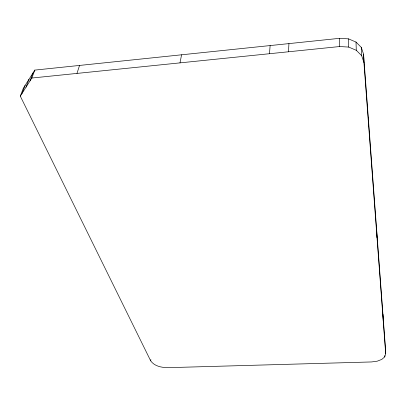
<?xml version="1.0" encoding="UTF-8"?>
<svg xmlns="http://www.w3.org/2000/svg" width="406" height="406" viewBox="0 0 406 406"><rect width="100%" height="100%" fill="white"/><g stroke="black" fill="none" stroke-linecap="round" stroke-linejoin="round"><path stroke-width="0.61" d="M288.483 51.775L288.93 43.604M269.482 53.719L270.127 45.563M150.672 360.822L20.3 96.146L23.34 88.214L34.83 70.096L339.609 38.321L348.505 38.859L356.006 42.067L361.284 47.375L363.568 54.206L385.304 346.247L385.7 353.793L384.756 356.864L381.772 359.411L377.22 361.183L371.556 361.944L167.5 367.679C161.395 367.521 154.376 366.187 150.672 360.822L150.875 359.625M180 62.874L181.568 54.795M76.967 73.415L79.546 65.432M20.3 96.146L31.83 78.033L34.83 70.096M29.988 80.921L32.998 72.984M25.994 87.199L29.014 79.261M22.066 93.375L25.101 85.443M31.83 78.033L339.715 46.533L348.708 47.081L356.29 50.298L361.624 55.622L363.928 62.463L385.7 353.793M382.924 314.249L383.325 321.978M384.69 355.61L384.756 356.864M376.626 229.664L377.027 237.749M368.308 117.857L368.689 126.139M363.568 54.206L363.928 62.463M361.284 47.375L361.624 55.622M356.006 42.067L356.29 50.298M348.505 38.859L348.708 47.081M339.609 38.321L339.715 46.533"/></g></svg>
